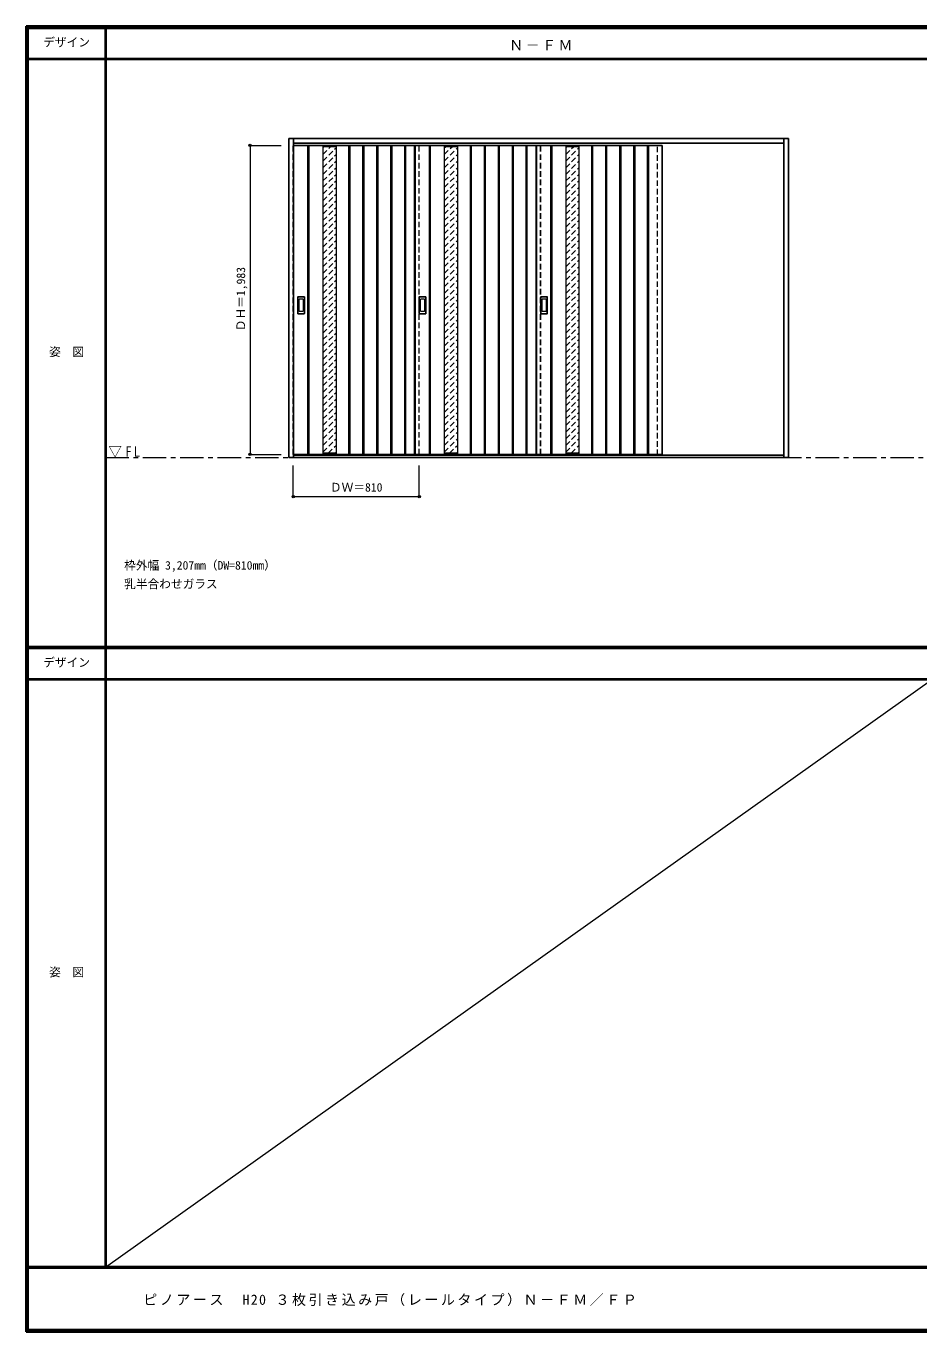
# Model space of a CAD drawing. Units: millimetres, scale not verified. Extents: x -6000 to 5700, y -4307 to 4260.
# Drawn here: x -6000 to -267, y -4205 to 4175 of the extents above; entities that cross this region are included whole.
import ezdxf
from ezdxf.enums import TextEntityAlignment as Align

# ---------------------------------------------------------------- set-up
doc = ezdxf.new("R2010")
doc.units = ezdxf.units.MM
doc.header["$LTSCALE"] = 30
doc.header["$PDMODE"] = 32
doc.header["$PDSIZE"] = 15
doc.linetypes.add('CHAIN1', pattern=[8, 5, -1, 1, -1])
doc.linetypes.add('DASHED1', pattern=[1.8, 1.2, -0.6])
for name, color, linetype, lineweight in [('0-1_通り芯', 7, 'CHAIN1', 18), ('0-2_扉', 3, 'Continuous', 25), ('0-3_仕上げ', 3, 'Continuous', 25), ('0-4_枠', 3, 'Continuous', 25), ('0-6_引手', 3, 'Continuous', 25), ('0-B_寸法', 7, 'Continuous', 9), ('0-C_ハッチ', 4, 'DASHED1', 9), ('F-0_補助線', 7, 'Continuous', 18), ('F-1_枠', 6, 'Continuous', 40)]:
    doc.layers.add(name, color=color, linetype=linetype, lineweight=lineweight)
doc.layers.add('0-A_文字', color=7, linetype='Continuous')
doc.layers.add('F-A_文字', color=7, linetype='Continuous')
doc.styles.add('ＭＳ ゴシック', font='')
doc.styles.get('ＭＳ ゴシック').set_extended_font_data('MS Gothic')

msp = doc.modelspace()

# ---------------------------------------------------------------- linework, layer by layer
at = {"layer": '0-1_通り芯'}
msp.add_line((-5490, 1406), (5690, 1406), dxfattribs=at)
at = {"layer": '0-2_扉'}
for p, q in [((-4282, 3409), (-1915, 3409)), ((-3505, 3409), (-3505, 1426)), ((-2725, 3409), (-2725, 1426)), ((-1915, 3409), (-1915, 1426)), ((-4282, 1426), (-1915, 1426))]:
    msp.add_line(p, q, dxfattribs=at)
at = {"layer": '0-2_扉', "color": 4, "linetype": 'DASHED1', "lineweight": 9}
for p, q in [((-3475, 1426), (-3475, 3409)), ((-2695, 1426), (-2695, 3409))]:
    msp.add_line(p, q, dxfattribs=at)
msp.add_lwpolyline([(-4282, 1426), (-4285, 1426), (-4285, 3409), (-4282, 3409)], dxfattribs=at)
at = {"layer": '0-3_仕上げ'}
for p, q in [((-4190, 3409), (-4190, 1426)), ((-4185, 3409), (-4185, 1426)), ((-3927, 3409), (-3927, 1426)), ((-3922, 3409), (-3922, 1426)), ((-3837, 3409), (-3837, 1426)), ((-3832, 3409), (-3832, 1426)), ((-3747, 1426), (-3747, 3409)), ((-3742, 1426), (-3742, 3409)), ((-3657, 1426), (-3657, 3409)), ((-3652, 1426), (-3652, 3409)), ((-3569, 1426), (-3569, 3409)), ((-3564, 1426), (-3564, 3409)), ((-3502, 3409), (-3502, 1426)), ((-3410, 3409), (-3410, 1426)), ((-3405, 3409), (-3405, 1426)), ((-3147, 3409), (-3147, 1426)), ((-3142, 3409), (-3142, 1426)), ((-3057, 3409), (-3057, 1426)), ((-3052, 3409), (-3052, 1426)), ((-2967, 1426), (-2967, 3409)), ((-2962, 1426), (-2962, 3409)), ((-2877, 1426), (-2877, 3409)), ((-2872, 1426), (-2872, 3409)), ((-2789, 1426), (-2789, 3409)), ((-2784, 1426), (-2784, 3409)), ((-2722, 3409), (-2722, 1426)), ((-2630, 3409), (-2630, 1426)), ((-2625, 3409), (-2625, 1426)), ((-2367, 3409), (-2367, 1426)), ((-2362, 3409), (-2362, 1426)), ((-2277, 3409), (-2277, 1426)), ((-2272, 3409), (-2272, 1426)), ((-2187, 1426), (-2187, 3409)), ((-2182, 1426), (-2182, 3409)), ((-2097, 1426), (-2097, 3409)), ((-2092, 1426), (-2092, 3409)), ((-2009, 1426), (-2009, 3409)), ((-2004, 1426), (-2004, 3409))]:
    msp.add_line(p, q, dxfattribs=at)
at = {"layer": '0-3_仕上げ', "color": 7, "lineweight": 18}
for p, q in [((-4095, 3409), (-4095, 1426)), ((-4010, 3401), (-4095, 3401)), ((-4010, 3409), (-4010, 1426)), ((-3315, 3409), (-3315, 1426)), ((-3230, 3401), (-3315, 3401)), ((-3230, 3409), (-3230, 1426)), ((-2535, 3409), (-2535, 1426)), ((-2450, 3401), (-2535, 3401)), ((-2450, 3409), (-2450, 1426)), ((-4010, 1434), (-4095, 1434)), ((-3230, 1434), (-3315, 1434)), ((-2450, 1434), (-2535, 1434))]:
    msp.add_line(p, q, dxfattribs=at)
at = {"layer": '0-3_仕上げ', "color": 4, "linetype": 'DASHED1', "lineweight": 9}
for p, q in [((-3477, 1426), (-3477, 3409)), ((-2697, 1426), (-2697, 3409))]:
    msp.add_line(p, q, dxfattribs=at)
at = {"layer": '0-4_枠'}
for p, q in [((-4312, 1406), (-4312, 3453)), ((-4312, 3453), (-1105, 3453)), ((-4282, 1406), (-4282, 3453)), ((-1135, 1406), (-1135, 3453)), ((-1105, 3453), (-1105, 1406)), ((-4282, 3423), (-1135, 3423)), ((-1105, 1406), (-4312, 1406)), ((-1135, 1421), (-4282, 1421))]:
    msp.add_line(p, q, dxfattribs=at)
at = {"layer": '0-4_枠', "color": 4, "linetype": 'DASHED1', "lineweight": 9}
for p, q in [((-1945, 1421), (-1945, 3423)), ((-1915, 1421), (-1915, 3423))]:
    msp.add_line(p, q, dxfattribs=at)
at = {"layer": '0-6_引手'}
for p, q in [((-4255, 2330), (-4255, 2437)), ((-4214.5, 2438.5), (-4253.5, 2438.5)), ((-4213, 2437), (-4213, 2330)), ((-3475, 2330), (-3475, 2437)), ((-3434.5, 2438.5), (-3473.5, 2438.5)), ((-3433, 2437), (-3433, 2330)), ((-2695, 2330), (-2695, 2437)), ((-2654.5, 2438.5), (-2693.5, 2438.5)), ((-2653, 2437), (-2653, 2330)), ((-4214.5, 2328.5), (-4253.5, 2328.5)), ((-3434.5, 2328.5), (-3473.5, 2328.5)), ((-2654.5, 2328.5), (-2693.5, 2328.5))]:
    msp.add_line(p, q, dxfattribs=at)
at = {"layer": '0-6_引手', "color": 7, "lineweight": 18}
for p, q in [((-4246.5, 2346), (-4246.5, 2421)), ((-4223, 2422.5), (-4245, 2422.5)), ((-4221.5, 2421), (-4221.5, 2346)), ((-3466.5, 2346), (-3466.5, 2421)), ((-3443, 2422.5), (-3465, 2422.5)), ((-3441.5, 2421), (-3441.5, 2346)), ((-2686.5, 2346), (-2686.5, 2421)), ((-2663, 2422.5), (-2685, 2422.5)), ((-2661.5, 2421), (-2661.5, 2346)), ((-4223, 2344.5), (-4245, 2344.5)), ((-3443, 2344.5), (-3465, 2344.5)), ((-2663, 2344.5), (-2685, 2344.5))]:
    msp.add_line(p, q, dxfattribs=at)
at = {"layer": '0-6_引手'}
for centre, start, end in [((-4253.5, 2437), 90, 180), ((-4214.5, 2437), 0, 90), ((-3473.5, 2437), 90, 180), ((-3434.5, 2437), 0, 90), ((-2693.5, 2437), 90, 180), ((-2654.5, 2437), 0, 90), ((-4253.5, 2330), 180, 270), ((-4214.5, 2330), 270, 0), ((-3473.5, 2330), 180, 270), ((-3434.5, 2330), 270, 0), ((-2693.5, 2330), 180, 270), ((-2654.5, 2330), 270, 0)]:
    msp.add_arc(centre, 1.5, start, end, dxfattribs=at)
at = {"layer": '0-6_引手', "color": 7, "lineweight": 18}
for centre, start, end in [((-4245, 2421), 90, 180), ((-4223, 2421), 0, 90), ((-3465, 2421), 90, 180), ((-3443, 2421), 0, 90), ((-2685, 2421), 90, 180), ((-2663, 2421), 0, 90), ((-4245, 2346), 180, 270), ((-4223, 2346), 270, 0), ((-3465, 2346), 180, 270), ((-3443, 2346), 270, 0), ((-2685, 2346), 180, 270), ((-2663, 2346), 270, 0)]:
    msp.add_arc(centre, 1.5, start, end, dxfattribs=at)
at = {"layer": '0-B_寸法', "color": 4}
for p, q in [((-4562, 3409), (-4362, 3409)), ((-4562, 3409), (-4562, 1426)), ((-4562, 1426), (-4362, 1426)), ((-4285, 1156), (-4285, 1356))]:
    msp.add_line(p, q, dxfattribs=at)
msp.add_lwpolyline([(-4285, 1156), (-3475, 1156), (-3475, 1356)], dxfattribs=at)
at = {"layer": '0-B_寸法'}
for p in [(-4562, 3409), (-4562, 1426), (-4285, 1156), (-3475, 1156)]:
    msp.add_point(p, dxfattribs=at)
at = {"layer": '0-C_ハッチ'}
for p, q in [((-4095, 3350.81), (-4044.81, 3401)), ((-4095, 3393.23), (-4087.23, 3401)), ((-4095, 3308.38), (-4010, 3393.38)), ((-3315, 3350.81), (-3264.81, 3401)), ((-3315, 3393.23), (-3307.23, 3401)), ((-3315, 3308.38), (-3230, 3393.38)), ((-2535, 3350.81), (-2484.81, 3401)), ((-2535, 3393.23), (-2527.23, 3401)), ((-2535, 3308.38), (-2450, 3393.38)), ((-4095, 3265.95), (-4010, 3350.95)), ((-4095, 3223.53), (-4010, 3308.53)), ((-3315, 3265.95), (-3230, 3350.95)), ((-3315, 3223.53), (-3230, 3308.53)), ((-2535, 3265.95), (-2450, 3350.95)), ((-2535, 3223.53), (-2450, 3308.53)), ((-4095, 3181.1), (-4010, 3266.1)), ((-4095, 3138.68), (-4010, 3223.68)), ((-3315, 3181.1), (-3230, 3266.1)), ((-3315, 3138.68), (-3230, 3223.68)), ((-2535, 3181.1), (-2450, 3266.1)), ((-2535, 3138.68), (-2450, 3223.68)), ((-4095, 3096.25), (-4010, 3181.25)), ((-4095, 3053.82), (-4010, 3138.82)), ((-3315, 3096.25), (-3230, 3181.25)), ((-3315, 3053.82), (-3230, 3138.82)), ((-2535, 3096.25), (-2450, 3181.25)), ((-2535, 3053.82), (-2450, 3138.82)), ((-4095, 3011.4), (-4010, 3096.4)), ((-4095, 2968.97), (-4010, 3053.97)), ((-3315, 3011.4), (-3230, 3096.4)), ((-3315, 2968.97), (-3230, 3053.97)), ((-2535, 3011.4), (-2450, 3096.4)), ((-2535, 2968.97), (-2450, 3053.97)), ((-4095, 2926.54), (-4010, 3011.54)), ((-4095, 2884.12), (-4010, 2969.12)), ((-3315, 2926.54), (-3230, 3011.54)), ((-3315, 2884.12), (-3230, 2969.12)), ((-2535, 2926.54), (-2450, 3011.54)), ((-2535, 2884.12), (-2450, 2969.12)), ((-4095, 2841.69), (-4010, 2926.69)), ((-4095, 2799.26), (-4010, 2884.26)), ((-3315, 2841.69), (-3230, 2926.69)), ((-3315, 2799.26), (-3230, 2884.26)), ((-2535, 2841.69), (-2450, 2926.69)), ((-2535, 2799.26), (-2450, 2884.26)), ((-4095, 2756.84), (-4010, 2841.84)), ((-4095, 2714.41), (-4010, 2799.41)), ((-3315, 2756.84), (-3230, 2841.84)), ((-3315, 2714.41), (-3230, 2799.41)), ((-2535, 2756.84), (-2450, 2841.84)), ((-2535, 2714.41), (-2450, 2799.41)), ((-4095, 2671.98), (-4010, 2756.98)), ((-4095, 2629.56), (-4010, 2714.56)), ((-3315, 2671.98), (-3230, 2756.98)), ((-3315, 2629.56), (-3230, 2714.56)), ((-2535, 2671.98), (-2450, 2756.98)), ((-2535, 2629.56), (-2450, 2714.56)), ((-4095, 2587.13), (-4010, 2672.13)), ((-4095, 2544.71), (-4010, 2629.71)), ((-3315, 2587.13), (-3230, 2672.13)), ((-3315, 2544.71), (-3230, 2629.71)), ((-2535, 2587.13), (-2450, 2672.13)), ((-2535, 2544.71), (-2450, 2629.71)), ((-4095, 2502.28), (-4010, 2587.28)), ((-4095, 2459.85), (-4010, 2544.85)), ((-3315, 2502.28), (-3230, 2587.28)), ((-3315, 2459.85), (-3230, 2544.85)), ((-2535, 2502.28), (-2450, 2587.28)), ((-2535, 2459.85), (-2450, 2544.85)), ((-4095, 2417.43), (-4010, 2502.43)), ((-4095, 2375), (-4010, 2460)), ((-3315, 2417.43), (-3230, 2502.43)), ((-3315, 2375), (-3230, 2460)), ((-2535, 2417.43), (-2450, 2502.43)), ((-2535, 2375), (-2450, 2460)), ((-4095, 2332.57), (-4010, 2417.57)), ((-4095, 2290.15), (-4010, 2375.15)), ((-3315, 2332.57), (-3230, 2417.57)), ((-3315, 2290.15), (-3230, 2375.15)), ((-2535, 2332.57), (-2450, 2417.57)), ((-2535, 2290.15), (-2450, 2375.15)), ((-4095, 2247.72), (-4010, 2332.72)), ((-4095, 2205.29), (-4010, 2290.29)), ((-3315, 2247.72), (-3230, 2332.72)), ((-3315, 2205.29), (-3230, 2290.29)), ((-2535, 2247.72), (-2450, 2332.72)), ((-2535, 2205.29), (-2450, 2290.29)), ((-4095, 2162.87), (-4010, 2247.87)), ((-4095, 2120.44), (-4010, 2205.44)), ((-3315, 2162.87), (-3230, 2247.87)), ((-3315, 2120.44), (-3230, 2205.44)), ((-2535, 2162.87), (-2450, 2247.87)), ((-2535, 2120.44), (-2450, 2205.44)), ((-4095, 2078.02), (-4010, 2163.02)), ((-4095, 2035.59), (-4010, 2120.59)), ((-3315, 2078.02), (-3230, 2163.02)), ((-3315, 2035.59), (-3230, 2120.59)), ((-2535, 2078.02), (-2450, 2163.02)), ((-2535, 2035.59), (-2450, 2120.59)), ((-4095, 1993.16), (-4010, 2078.16)), ((-4095, 1950.74), (-4010, 2035.74)), ((-3315, 1993.16), (-3230, 2078.16)), ((-3315, 1950.74), (-3230, 2035.74)), ((-2535, 1993.16), (-2450, 2078.16)), ((-2535, 1950.74), (-2450, 2035.74)), ((-4095, 1908.31), (-4010, 1993.31)), ((-4095, 1865.88), (-4010, 1950.88)), ((-3315, 1908.31), (-3230, 1993.31)), ((-3315, 1865.88), (-3230, 1950.88)), ((-2535, 1908.31), (-2450, 1993.31)), ((-2535, 1865.88), (-2450, 1950.88)), ((-4095, 1823.46), (-4010, 1908.46)), ((-4095, 1781.03), (-4010, 1866.03)), ((-3315, 1823.46), (-3230, 1908.46)), ((-3315, 1781.03), (-3230, 1866.03)), ((-2535, 1823.46), (-2450, 1908.46)), ((-2535, 1781.03), (-2450, 1866.03)), ((-4095, 1738.6), (-4010, 1823.6)), ((-4095, 1696.18), (-4010, 1781.18)), ((-3315, 1738.6), (-3230, 1823.6)), ((-3315, 1696.18), (-3230, 1781.18)), ((-2535, 1738.6), (-2450, 1823.6)), ((-2535, 1696.18), (-2450, 1781.18)), ((-4095, 1653.75), (-4010, 1738.75)), ((-4095, 1611.32), (-4010, 1696.32)), ((-3315, 1653.75), (-3230, 1738.75)), ((-3315, 1611.32), (-3230, 1696.32)), ((-2535, 1653.75), (-2450, 1738.75)), ((-2535, 1611.32), (-2450, 1696.32)), ((-4095, 1568.9), (-4010, 1653.9)), ((-4095, 1526.47), (-4010, 1611.47)), ((-3315, 1568.9), (-3230, 1653.9)), ((-3315, 1526.47), (-3230, 1611.47)), ((-2535, 1568.9), (-2450, 1653.9)), ((-2535, 1526.47), (-2450, 1611.47)), ((-4095, 1484.05), (-4010, 1569.05)), ((-4095, 1441.62), (-4010, 1526.62)), ((-3315, 1484.05), (-3230, 1569.05)), ((-3315, 1441.62), (-3230, 1526.62)), ((-2535, 1484.05), (-2450, 1569.05)), ((-2535, 1441.62), (-2450, 1526.62)), ((-4060.19, 1434), (-4010, 1484.19)), ((-4017.77, 1434), (-4010, 1441.77)), ((-3280.19, 1434), (-3230, 1484.19)), ((-3237.77, 1434), (-3230, 1441.77)), ((-2500.19, 1434), (-2450, 1484.19)), ((-2457.77, 1434), (-2450, 1441.77))]:
    msp.add_line(p, q, dxfattribs=at)
at = {"layer": 'F-0_補助線'}
msp.add_line((-5490, -3790), (100, 184.5), dxfattribs=at)
at = {"layer": 'F-1_枠'}
for p, q in [((-6000, 4175), (5700, 4175)), ((-6000, 4175), (-6000, -4205)), ((-6000, 4170), (5700, 4170)), ((-6000, 4165), (5700, 4165)), ((-5995, 4175), (-5995, -4205)), ((-5990, 4175), (-5990, -4205)), ((-5490, 4175), (-5490, -3790)), ((-6000, 3965), (5700, 3965)), ((-6000, 190.5), (5700, 190.5)), ((-6000, 187.5), (5700, 187.5)), ((-6000, 184.5), (5700, 184.5)), ((-6000, -15.5), (5700, -15.5)), ((5700, -3790), (-6000, -3790)), ((5700, -3795), (-6000, -3795)), ((5700, -4195), (-6000, -4195)), ((5700, -4200), (-6000, -4200)), ((5700, -4205), (-6000, -4205))]:
    msp.add_line(p, q, dxfattribs=at)

# ---------------------------------------------------------------- texts
at = {"layer": '0-A_文字', "style": 'ＭＳ ゴシック'}
for s, p in [('枠外幅 3,207mm（DW=810mm）', (-5370, 670.5)), ('乳半合わせガラス', (-5370, 550.5))]:
    msp.add_text(s, height=54.99, dxfattribs=at).set_placement(p, align=Align.BOTTOM_LEFT)
at = {"layer": '0-A_文字', "char_height": 65.98, "attachment_point": 7, "style": 'ＭＳ ゴシック'}
for s, insert in [('\\T1.17;Ｎ－ＦＭ', (-2897.5, 4020)), ('\\T1.26;\\W0.95;▽FL', (-5471.25, 1406))]:
    msp.add_mtext(s, dxfattribs=dict(at, insert=insert))
at = {"layer": '0-B_寸法', "style": 'ＭＳ ゴシック'}
msp.add_text('ＤＨ＝1,983', height=54.99, rotation=90, dxfattribs=at).set_placement((-4577, 2217.25), align=Align.BOTTOM_LEFT)
msp.add_text('ＤＷ＝810', height=54.99, dxfattribs=at).set_placement((-4048.75, 1171), align=Align.BOTTOM_LEFT)
at = {"layer": 'F-A_文字', "style": 'ＭＳ ゴシック'}
for s, p in [('デザイン', (-5890, 4027.5)), ('姿\u3000図', (-5852.5, 2040.25)), ('デザイン', (-5890, 47)), ('姿\u3000図', (-5852.5, -1940.25))]:
    msp.add_text(s, height=54.99, dxfattribs=at).set_placement(p, align=Align.BOTTOM_LEFT)
at = {"layer": 'F-A_文字', "insert": (-5247.55, -4040), "char_height": 65.98, "attachment_point": 7, "style": 'ＭＳ ゴシック'}
msp.add_mtext('\\T1.18;ピノアース\u3000H20\\~３枚引き込み戸（レールタイプ）Ｎ－ＦＭ／ＦＰ', dxfattribs=at)

doc.saveas('drawing.dxf')
